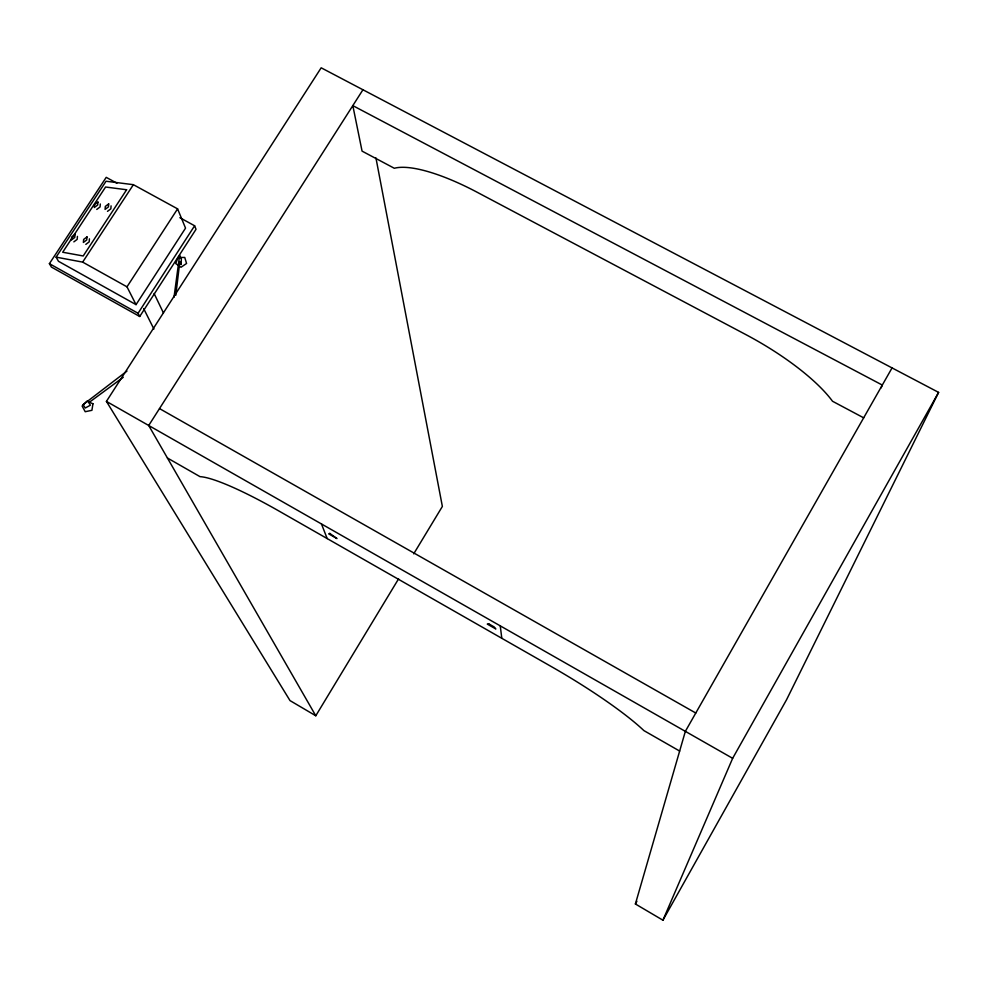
<?xml version="1.0" encoding="UTF-8"?>
<svg xmlns="http://www.w3.org/2000/svg" width="988" height="988" viewBox="0 0 988 988"><rect width="100%" height="100%" fill="white"/><g stroke="black" fill="none" stroke-linecap="round" stroke-linejoin="round"><path stroke-width="1.48" d="M111.076 205.862L110.841 208.826L107.482 211.346M100.319 203.997L100.072 206.949L96.75 209.444M89.439 238.861L89.167 241.887L85.808 244.382M77.447 236.391L77.163 239.392L73.853 241.862M175.778 295.301L179.828 261.598L181.113 264.549L181.335 259.14L179.631 255.176L174.012 297.289M398.584 578.845L315.79 715.769L290.015 700.603L106.42 401.387L321.174 67.802L938.6 392.384L786.547 699.751L662.923 920.199L635.395 903.983L685.351 731.367L892.053 367.919M881.135 387.852L882.296 385.061L352.827 105.63L362.065 151.127L394.311 168.269A111.965 32.542 31.7 0 1 477.155 192.252L746.039 334.697A115.485 33.938 29.6 0 1 832.514 401.252L863.697 417.838M662.923 920.199L732.651 758.315L938.6 392.384M635.395 903.983L636.902 901.315M413.713 553.836L442.365 506.436L375.946 157.944M362.942 89.76L148.706 425.495L315.79 715.769M136.035 304.637L185.534 228.129L177.593 208.863L133.38 184.682L106.049 181.236L56.106 257.139L58.477 261.301L136.035 304.637L126.995 286.829L82.659 262.116L56.106 257.139M194.611 225.77L196.032 229.302L139.716 316.493L138.061 313.27L194.611 225.77L179.878 217.693M126.995 286.829L177.593 208.863M82.659 262.116L133.38 184.682M139.716 316.493L51.376 267.056L49.4 263.66L106.222 177.346L116.93 183.212M126.958 371.093L83.091 404.66L85.252 408.007L90.39 405.191L88.784 402.684L123.265 377.28M49.4 263.66L138.061 313.27M159.5 408.587L695.774 713.027M106.42 401.387L732.651 758.315M167.417 458L200.033 476.661A115.386 17.129 31.7 0 1 279.32 511.241L551.761 666.826A119.103 17.883 30.6 0 1 643.904 730.601L679.658 751.065M143.643 308.552L153.906 329.029M154.116 293.498L163.465 312.974M321.483 523.973L327.176 538.571M500.261 625.873L501.793 638.297M108.68 203.899L108.445 206.875L105.074 209.394L105.321 206.418L108.68 203.899M97.936 202.058L97.689 204.998L94.354 207.505L94.613 204.565L97.936 202.058M87.006 236.922L86.746 239.948L83.387 242.443L83.659 239.417L87.006 236.922M75.039 234.477L74.755 237.466L71.432 239.948L71.729 236.947L75.039 234.477M92.946 403.783L91.909 410.316L85.215 411.712L82.128 406.043L86.907 401.153L92.946 403.783M178.062 257.51L175.741 263.561L181.002 267.254L186.571 263.463L184.744 257.448L178.062 257.51M126.612 189.758L83.214 255.978L62.689 252.236L105.58 187.016L126.612 189.758M329.794 533.409L328.683 533.841L336.97 538.571L329.794 533.409M488.801 623.873L487.294 624.095L495.84 628.973L494.099 626.898L488.801 623.873"/></g></svg>
